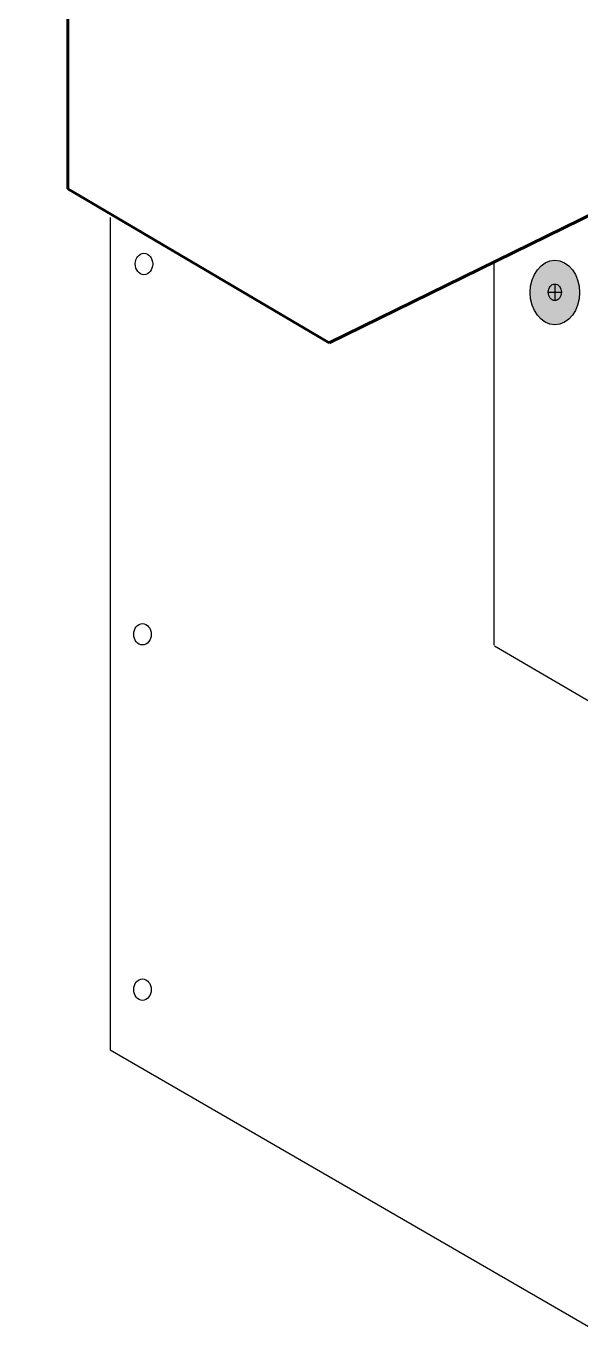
# Model space of a CAD drawing. Extents: x -1337 to 5791, y -3809 to 1769.
# Drawn here: x -562.2 to -479.9, y 1026.8 to 1221.9 of the extents above; entities that cross this region are included whole.
import ezdxf

# ---------------------------------------------------------------- set-up
doc = ezdxf.new("R2010")
doc.units = 0
doc.header["$MEASUREMENT"] = 0
for name, color, linetype, lineweight in [('G-ANNO-TTLB', 7, 'Continuous', 0), ('TYVEK', 7, 'Continuous', 0), ('WALL SCRATCH', 7, 'Continuous', 0)]:
    doc.layers.add(name, color=color, linetype=linetype, lineweight=lineweight)

# ---------------------------------------------------------------- blocks, each defined once
blk = doc.blocks.new('Block_154')
at = {"layer": 'WALL SCRATCH', "true_color": 0x003b71, "transparency": 33554687}
h = blk.add_hatch(color=156, dxfattribs=at)
h.dxf.hatch_style = 2
edge = h.paths.add_edge_path()
edge.add_ellipse((-483.78, 1182.36), major_axis=(0, 4.78), ratio=0.766948, start_angle=0, end_angle=360)
at = {"layer": 'WALL SCRATCH', "color": 18, "lineweight": 25, "true_color": 0x080808}
for p, q in [((-484.76, 1182.39), (-482.81, 1182.39)), ((-483.78, 1183.63), (-483.78, 1181.16))]:
    blk.add_line(p, q, dxfattribs=at)
at = {"layer": 'WALL SCRATCH', "color": 8, "lineweight": 25, "true_color": 0x808080}
blk.add_lwpolyline([(-484.3, 1177.25)], dxfattribs=at)
at = {"layer": 'WALL SCRATCH', "color": 18, "lineweight": 25, "true_color": 0x000000}
blk.add_ellipse((-483.78, 1182.36), major_axis=(0, 4.78), ratio=0.766948, dxfattribs=at)
at = {"layer": 'WALL SCRATCH', "color": 18, "lineweight": 25, "true_color": 0x080808}
blk.add_ellipse((-483.78, 1182.39), major_axis=(0, 1.23), ratio=0.788846, dxfattribs=at)
blk = doc.blocks.new('Block_152')
at = {"layer": 'WALL SCRATCH'}
blk.add_blockref('Block_154', (0, 0), dxfattribs=at)
blk = doc.blocks.new('Block_151')
at = {"layer": 'WALL SCRATCH'}
blk.add_blockref('Block_152', (0, 0), dxfattribs=at)

msp = doc.modelspace()

# ---------------------------------------------------------------- hatches: boundary and pattern name
at = {"layer": 'G-ANNO-TTLB', "true_color": 0xff00ff, "transparency": 33554687}
h = msp.add_hatch(color=6, dxfattribs=at)
edge = h.paths.add_edge_path()
edge.add_spline(control_points=[(1773.02, -796.5), (1773.02, -796.5), (-1156.5, -796.5), (-1156.5, -796.5), (-1156.5, -796.5), (-1156.5, 1660.5), (-1156.5, 1660.5), (-1156.5, 1660.5), (1773.02, 1660.5), (1773.02, 1660.5), (1773.02, 1660.5), (1773.02, -796.5), (1773.02, -796.5)], knot_values=[0, 0, 0, 0, 1, 1, 1, 2, 2, 2, 3, 3, 3, 4, 4, 4, 4], degree=3, periodic=0)
edge = h.paths.add_edge_path()
edge.add_spline(control_points=[(-1147.5, 1651.5), (-1147.5, 1651.5), (-1147.5, -787.5), (-1147.5, -787.5), (-1147.5, -787.5), (1764.02, -787.5), (1764.02, -787.5), (1764.02, -787.5), (1764.02, 1651.5), (1764.02, 1651.5), (1764.02, 1651.5), (-1147.5, 1651.5), (-1147.5, 1651.5)], knot_values=[0, 0, 0, 0, 1, 1, 1, 2, 2, 2, 3, 3, 3, 4, 4, 4, 4], degree=3, periodic=0)
edge.add_line((-1147.5, 1651.5), (-1147.5, 1651.5))

# ---------------------------------------------------------------- linework, layer by layer
at = {"layer": 'G-ANNO-TTLB'}
for points in [[(1773.02, -796.5), (1773.02, -796.5), (-1156.5, -796.5), (-1156.5, -796.5), (-1156.5, -796.5), (-1156.5, 1660.5), (-1156.5, 1660.5), (-1156.5, 1660.5), (1773.02, 1660.5), (1773.02, 1660.5), (1773.02, 1660.5), (1773.02, -796.5), (1773.02, -796.5)], [(-1147.5, 1651.5), (-1147.5, 1651.5), (-1147.5, -787.5), (-1147.5, -787.5), (-1147.5, -787.5), (1764.02, -787.5), (1764.02, -787.5), (1764.02, -787.5), (1764.02, 1651.5), (1764.02, 1651.5), (1764.02, 1651.5), (-1147.5, 1651.5), (-1147.5, 1651.5)]]:
    msp.add_open_spline(points, degree=3, knots=[0, 0, 0, 0, 1, 1, 1, 2, 2, 2, 3, 3, 3, 4, 4, 4, 4], dxfattribs=at)
at = {"layer": 'TYVEK', "color": 18, "lineweight": 60, "true_color": 0x000000}
for p, q in [((-555.99, 1197.75), (-556.08, 1374.39)), ((-555.99, 1197.75), (-517.23, 1174.9)), ((-517.23, 1174.9), (-477.49, 1194.4))]:
    msp.add_line(p, q, dxfattribs=at)
at = {"layer": 'WALL SCRATCH', "color": 2, "lineweight": 25, "true_color": 0xffff00}
for p, q in [((-549.71, 1193.48), (-549.71, 1069.98)), ((-549.71, 1069.98), (-280.91, 914.37))]:
    msp.add_line(p, q, dxfattribs=at)
at = {"layer": 'WALL SCRATCH', "color": 18, "lineweight": 25, "true_color": 0x000000}
for p, q in [((-492.81, 1187.08), (-492.81, 1130.05)), ((-492.75, 1129.91), (-446.67, 1103.06))]:
    msp.add_line(p, q, dxfattribs=at)
at = {"layer": 'WALL SCRATCH', "color": 8, "lineweight": 25, "true_color": 0x808080}
msp.add_lwpolyline([(-488.44, 1174.02)], dxfattribs=at)
msp.add_lwpolyline([(-488.44, 1174.02)], dxfattribs=at)
at = {"layer": 'WALL SCRATCH', "color": 252, "lineweight": 25, "true_color": 0x848484}
for centre in [(-544.72, 1186.59), (-544.94, 1131.65), (-544.94, 1078.92)]:
    msp.add_ellipse(centre, major_axis=(0, 1.59), ratio=0.812499, dxfattribs=at)

# ---------------------------------------------------------------- block references
at = {"layer": 'WALL SCRATCH'}
msp.add_blockref('Block_151', (0, 0), dxfattribs=at)

doc.saveas('drawing.dxf')
